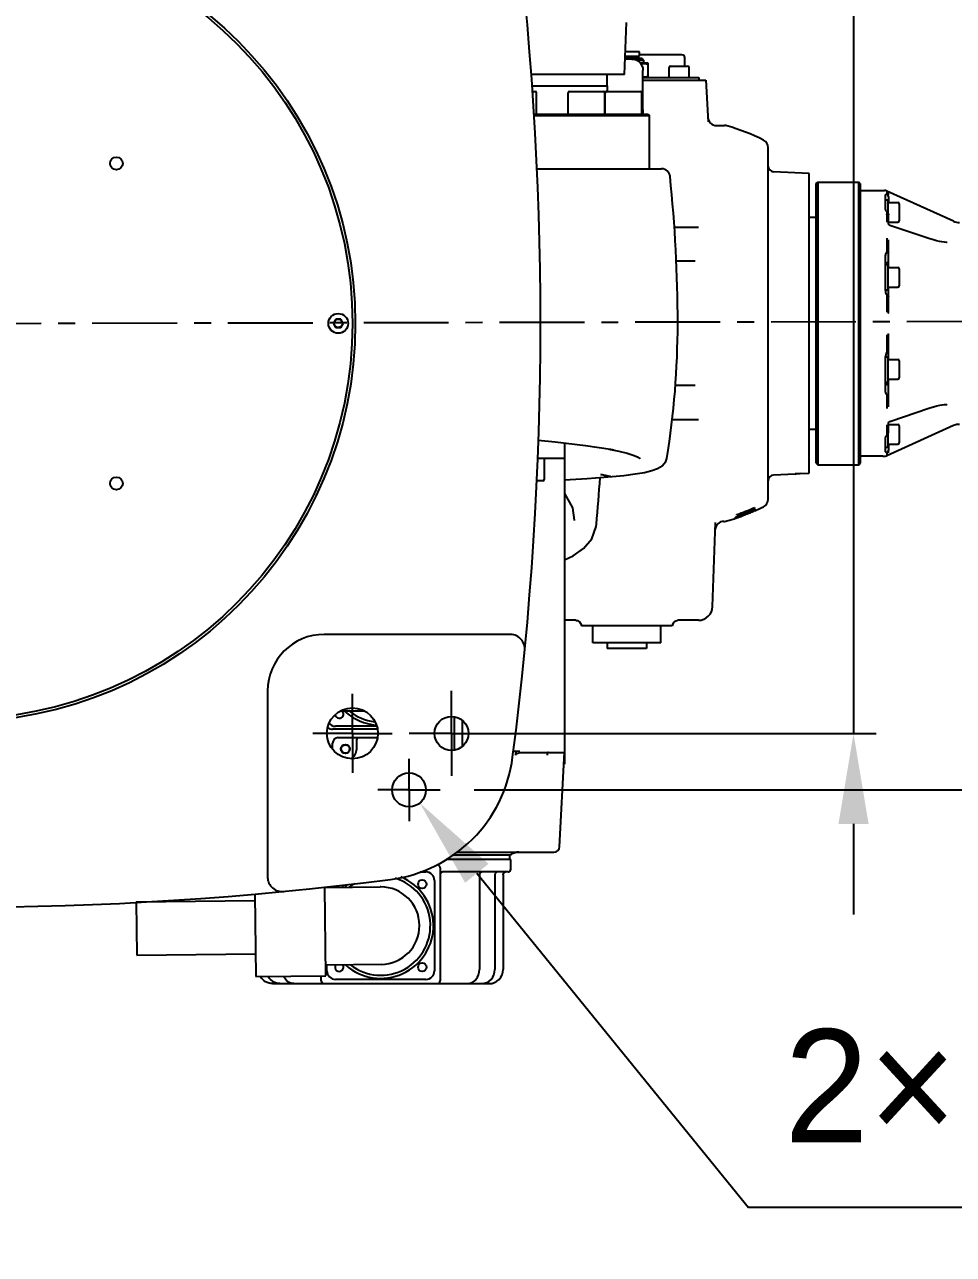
# Model space of a CAD drawing. Header units: millimetres. Extents: x 4086 to 10416, y 123 to 1549.
# Drawn here: x 7016.2 to 7098.3, y 1039.6 to 1148.3 of the extents above; entities that cross this region are included whole.
import ezdxf

# ---------------------------------------------------------------- set-up
doc = ezdxf.new("R2010")
doc.units = ezdxf.units.MM
doc.linetypes.add('CENTER', pattern=[0.6, 0.375, -0.075, 0.075, -0.075])
for name, color, linetype in [('中心线', 7, 'Continuous'), ('外形图', 7, 'Continuous'), ('尺寸标注', 7, 'Continuous')]:
    doc.layers.add(name, color=color, linetype=linetype)
doc.styles.add('思源黑', font='SourceHanSansCN-Normal.ttf')
doc.dimstyles.new('尺寸标注_1_4比例中六', dxfattribs={"dimtxt": 10, "dimasz": 8, "dimexe": 2, "dimexo": 1.5, "dimgap": 1, "dimtad": 1, "dimdec": 1, "dimlfac": 4, "dimdsep": 46, "dimtxsty": '思源黑', "dimcen": 0.09, "dimadec": 0, "dimazin": 0, "dimtp": 0.01, "dimtm": 0.01, "dimtfac": 1, "dimtdec": 1, "dimtofl": 0, "dimtmove": 0, "dimatfit": 3, "dimfxl": 1, "dimtolj": 1, "dimarcsym": 0})
doc.dimstyles.new('尺寸标注_1_4比例中六弯折', dxfattribs={"dimtxt": 10, "dimasz": 8, "dimexe": 2, "dimexo": 1.5, "dimgap": 1, "dimtad": 1, "dimtih": 1, "dimtoh": 1, "dimdec": 1, "dimlfac": 4, "dimdsep": 46, "dimtxsty": '思源黑', "dimcen": 0.09, "dimadec": 0, "dimazin": 0, "dimtp": 0.01, "dimtm": 0.01, "dimtfac": 1, "dimtdec": 1, "dimtofl": 0, "dimtmove": 0, "dimatfit": 3, "dimfxl": 1, "dimtolj": 1, "dimarcsym": 0})

# ---------------------------------------------------------------- blocks, each defined once
blk = doc.blocks.new('*D795')
at = {"layer": 'Defpoints', "color": 0}
for p in [(7055.45, 1158.14), (7055.45, 1085.64), (7089.49, 1085.64)]:
    blk.add_point(p, dxfattribs=at)
at = {"layer": '尺寸标注', "color": 0, "lineweight": -2}
for p, q in [((7089.49, 1166.14), (7089.49, 1193.74)), ((7089.49, 1166.14), (7089.49, 1174.14)), ((7056.95, 1158.14), (7091.49, 1158.14)), ((7089.49, 1158.14), (7089.49, 1085.64)), ((7056.95, 1085.64), (7091.49, 1085.64)), ((7089.49, 1077.64), (7089.49, 1069.64))]:
    blk.add_line(p, q, dxfattribs=at)
at = {"layer": '尺寸标注', "color": 0}
for points in [[(7088.16, 1166.14), (7090.82, 1166.14), (7089.49, 1158.14)], [(7090.82, 1077.64), (7088.16, 1077.64), (7089.49, 1085.64)]]:
    blk.add_solid(points, dxfattribs=at)
at = {"layer": '尺寸标注', "color": 0, "insert": (7083.31, 1182.11), "char_height": 10, "attachment_point": 5, "rotation": 90, "style": '思源黑'}
blk.add_mtext('\\A1;290', dxfattribs=at)
blk = doc.blocks.new('*D796')
at = {"layer": 'Defpoints', "color": 0}
for p in [(7054.45, 1163.14), (7054.45, 1080.64), (7110.19, 1080.64)]:
    blk.add_point(p, dxfattribs=at)
at = {"layer": '尺寸标注', "color": 0, "lineweight": -2}
for p, q in [((7110.19, 1171.14), (7110.19, 1194.53)), ((7110.19, 1171.14), (7110.19, 1179.14)), ((7055.95, 1163.14), (7112.19, 1163.14)), ((7110.19, 1163.14), (7110.19, 1080.64)), ((7055.95, 1080.64), (7112.19, 1080.64)), ((7110.19, 1072.64), (7110.19, 1064.64))]:
    blk.add_line(p, q, dxfattribs=at)
at = {"layer": '尺寸标注', "color": 0}
for points in [[(7108.86, 1171.14), (7111.53, 1171.14), (7110.19, 1163.14)], [(7111.53, 1072.64), (7108.86, 1072.64), (7110.19, 1080.64)]]:
    blk.add_solid(points, dxfattribs=at)
at = {"layer": '尺寸标注', "color": 0, "insert": (7104.01, 1182.84), "char_height": 10, "attachment_point": 5, "rotation": 90, "style": '思源黑'}
blk.add_mtext('\\A1;330', dxfattribs=at)
blk = doc.blocks.new('*D800')
at = {"layer": 'Defpoints', "color": 0}
for p in [(7049.25, 1081.8), (7051.15, 1079.48)]:
    blk.add_point(p, dxfattribs=at)
at = {"layer": '尺寸标注', "color": 0}
for p, q in [((7050.11, 1080.64), (7050.29, 1080.64)), ((7050.2, 1080.55), (7050.2, 1080.73))]:
    blk.add_line(p, q, dxfattribs=at)
at = {"layer": '尺寸标注', "color": 0, "lineweight": -2}
for p in [(7056.19, 1073.27), (7176.04, 1043.72)]:
    blk.add_line(p, (7080.2, 1043.72), dxfattribs=at)
at = {"layer": '尺寸标注', "color": 0}
blk.add_solid([(7057.23, 1074.11), (7055.16, 1072.43), (7051.15, 1079.48)], dxfattribs=at)
at = {"layer": '尺寸标注', "color": 0, "insert": (7128.62, 1054.48), "char_height": 10, "attachment_point": 5, "style": '思源黑'}
blk.add_mtext('\\A1;2×Φ12H8{\\A1;\\C0;({\\H0.7x;\\S+0.03^  0;})}', dxfattribs=at)

msp = doc.modelspace()

# ---------------------------------------------------------------- linework, layer by layer
at = {"layer": '中心线', "linetype": 'CENTER', "ltscale": 20}
for p, q in [((7010.2, 1121.89), (7251.672, 1122.396)), ((7045.2, 1085.64), (7045.2, 1089.14)), ((7053.95, 1085.64), (7053.95, 1089.39)), ((7045.2, 1085.64), (7041.7, 1085.64)), ((7045.2, 1085.64), (7045.2, 1082.14)), ((7045.2, 1085.64), (7048.7, 1085.64)), ((7053.95, 1085.64), (7050.2, 1085.64)), ((7053.95, 1085.64), (7053.95, 1081.89)), ((7053.95, 1085.64), (7057.7, 1085.64)), ((7050.2, 1080.64), (7050.2, 1083.39)), ((7050.2, 1080.64), (7047.45, 1080.64)), ((7050.2, 1080.64), (7050.2, 1077.89)), ((7050.2, 1080.64), (7052.95, 1080.64))]:
    msp.add_line(p, q, dxfattribs=at)
at = {"layer": '外形图', "color": 7, "linetype": 'Continuous'}
for p, q in [((7069.261, 1143.89), (7069.421, 1148.484)), ((7069.892, 1145.265), (7069.309, 1145.265)), ((7070.796, 1145.303), (7069.31, 1145.303)), ((7069.318, 1145.528), (7070.575, 1145.528)), ((7070.575, 1145.903), (7069.331, 1145.903)), ((7070.068, 1145.303), (7070.068, 1145.528)), ((7070.95, 1145.15), (7070.346, 1145.15)), ((7070.575, 1145.528), (7070.575, 1145.903)), ((7074.325, 1145.64), (7070.575, 1145.64)), ((7070.796, 1145.303), (7070.95, 1145.15)), ((7070.95, 1144.89), (7070.95, 1145.15)), ((7074.575, 1144.64), (7074.575, 1145.39)), ((7071.325, 1144.89), (7070.657, 1144.89)), ((7070.875, 1140.765), (7070.875, 1144.265)), ((7071.325, 1143.64), (7071.325, 1144.89)), ((7073.2, 1143.64), (7073.2, 1144.515)), ((7073.325, 1144.64), (7074.825, 1144.64)), ((7074.95, 1143.64), (7074.95, 1144.515)), ((7069.26, 1143.89), (7060.94, 1143.89)), ((7061.037, 1142.89), (7067.699, 1142.89)), ((7067.687, 1143.89), (7067.687, 1142.89)), ((7067.7, 1142.89), (7067.7, 1142.39)), ((7070.875, 1143.64), (7075.825, 1143.64)), ((7070.875, 1143.39), (7076.45, 1143.39)), ((7075.825, 1143.64), (7075.825, 1143.39)), ((7076.45, 1143.39), (7076.642, 1139.72)), ((7061.085, 1142.39), (7061.353, 1142.39)), ((7061.478, 1140.39), (7061.478, 1142.265)), ((7064.263, 1140.39), (7064.263, 1142.265)), ((7064.388, 1142.39), (7067.388, 1142.39)), ((7067.513, 1140.39), (7067.513, 1142.265)), ((7067.529, 1140.39), (7067.529, 1142.265)), ((7067.654, 1142.39), (7070.654, 1142.39)), ((7070.779, 1140.39), (7070.779, 1142.265)), ((7061.231, 1140.39), (7071.325, 1140.39)), ((7061.235, 1140.265), (7071.45, 1140.265)), ((7071.325, 1140.39), (7071.45, 1140.265)), ((7071.45, 1135.562), (7071.45, 1140.265)), ((7077.371, 1139.39), (7078.093, 1139.39)), ((7081.95, 1106.351), (7081.95, 1137.43)), ((7061.409, 1135.562), (7072.523, 1135.562)), ((7085.575, 1135.14), (7082.423, 1135.306)), ((7085.575, 1108.65), (7085.575, 1135.14)), ((7086.2, 1134.265), (7086.325, 1134.39)), ((7086.2, 1109.526), (7086.2, 1134.265)), ((7086.325, 1134.39), (7086.325, 1109.4)), ((7086.325, 1134.39), (7089.95, 1134.39)), ((7089.95, 1109.4), (7089.95, 1134.39)), ((7090.075, 1134.265), (7089.95, 1134.39)), ((7090.075, 1134.265), (7090.075, 1109.526)), ((7090.075, 1133.64), (7092.217, 1133.64)), ((7092.325, 1131.999), (7092.325, 1133.257)), ((7098.317, 1130.925), (7092.423, 1133.596)), ((7092.427, 1133.551), (7092.426, 1133.419)), ((7092.426, 1133.419), (7092.426, 1133.317)), ((7092.575, 1133.243), (7092.575, 1133.323)), ((7092.575, 1133.122), (7092.575, 1132.582)), ((7092.325, 1132.832), (7092.525, 1132.832)), ((7092.325, 1132.625), (7092.325, 1132.816)), ((7092.525, 1132.832), (7092.525, 1131.636)), ((7092.525, 1132.582), (7093.4, 1132.582)), ((7093.525, 1132.457), (7093.525, 1130.957)), ((7086.2, 1131.265), (7085.575, 1131.265)), ((7092.426, 1131.495), (7092.426, 1131.333)), ((7092.426, 1131.333), (7092.426, 1131.097)), ((7092.575, 1130.674), (7092.575, 1131.496)), ((7073.624, 1130.39), (7075.786, 1130.39)), ((7092.575, 1130.832), (7093.4, 1130.832)), ((7092.587, 1130.664), (7092.577, 1130.679)), ((7092.639, 1130.611), (7092.587, 1130.664)), ((7096.144, 1129.398), (7092.784, 1130.532)), ((7092.426, 1128.873), (7092.426, 1128.578)), ((7092.575, 1126.831), (7092.575, 1129.275)), ((7096.237, 1129.367), (7096.144, 1129.398)), ((7096.547, 1129.272), (7096.237, 1129.367)), ((7097.774, 1129.044), (7097.773, 1129.044)), ((7092.325, 1124.82), (7092.325, 1127.857)), ((7075.49, 1127.39), (7073.806, 1127.39)), ((7092.525, 1127.081), (7092.325, 1127.081)), ((7092.325, 1126.333), (7092.325, 1126.611)), ((7092.525, 1127.081), (7092.525, 1124.831)), ((7092.525, 1126.831), (7093.4, 1126.831)), ((7093.525, 1126.706), (7093.525, 1125.206)), ((7092.525, 1124.831), (7092.325, 1124.831)), ((7092.332, 1124.761), (7092.325, 1124.816)), ((7092.556, 1124.279), (7092.432, 1124.435)), ((7092.525, 1125.081), (7093.4, 1125.081)), ((7092.575, 1122.88), (7092.575, 1125.081)), ((7092.426, 1124.106), (7092.426, 1123.826)), ((7092.426, 1123.826), (7092.426, 1123.288)), ((7043.733, 1122.265), (7043.517, 1121.89)), ((7044.166, 1122.265), (7043.733, 1122.265)), ((7044.383, 1121.89), (7044.166, 1122.265)), ((7043.517, 1121.89), (7043.733, 1121.515)), ((7043.733, 1121.515), (7044.166, 1121.515)), ((7044.166, 1121.515), (7044.383, 1121.89)), ((7092.427, 1120.88), (7092.426, 1119.868)), ((7092.575, 1118.699), (7092.575, 1120.901)), ((7092.325, 1115.924), (7092.325, 1118.961)), ((7092.325, 1118.949), (7092.525, 1118.949)), ((7092.426, 1119.868), (7092.426, 1119.357)), ((7092.439, 1119.358), (7092.556, 1119.501)), ((7092.525, 1118.949), (7092.525, 1116.699)), ((7092.525, 1118.699), (7093.4, 1118.699)), ((7093.525, 1118.574), (7093.525, 1117.074)), ((7092.325, 1117.178), (7092.325, 1117.641)), ((7092.525, 1116.949), (7093.4, 1116.949)), ((7092.575, 1114.506), (7092.575, 1116.949)), ((7075.49, 1116.39), (7073.703, 1116.39)), ((7092.325, 1116.699), (7092.525, 1116.699)), ((7092.426, 1115.331), (7092.426, 1115.202)), ((7092.426, 1115.202), (7092.426, 1114.907)), ((7097.774, 1114.736), (7097.773, 1114.736)), ((7092.784, 1113.249), (7096.144, 1114.383)), ((7096.144, 1114.383), (7096.233, 1114.413)), ((7096.233, 1114.413), (7096.562, 1114.513)), ((7073.425, 1113.39), (7075.786, 1113.39)), ((7086.2, 1112.515), (7085.575, 1112.515)), ((7098.317, 1112.855), (7092.423, 1110.185)), ((7092.573, 1113.094), (7092.581, 1113.108)), ((7092.574, 1113.099), (7092.573, 1113.094)), ((7092.575, 1112.285), (7092.575, 1113.107)), ((7092.575, 1112.949), (7093.4, 1112.949)), ((7092.699, 1113.211), (7092.784, 1113.249)), ((7093.525, 1112.824), (7093.525, 1111.324)), ((7092.325, 1110.524), (7092.325, 1111.781)), ((7092.525, 1112.145), (7092.525, 1110.949)), ((7065.789, 1111.102), (7068.013, 1110.76)), ((7068.013, 1110.76), (7068.291, 1110.71)), ((7092.325, 1110.97), (7092.325, 1111.145)), ((7092.325, 1110.949), (7092.525, 1110.949)), ((7092.426, 1110.347), (7092.426, 1110.284)), ((7092.525, 1111.199), (7093.4, 1111.199)), ((7092.575, 1111.199), (7092.575, 1110.659)), ((7092.575, 1110.458), (7092.575, 1110.587)), ((7061.513, 1109.978), (7063.95, 1109.978)), ((7062.141, 1109.978), (7062.141, 1108.103)), ((7072.994, 1109.957), (7072.993, 1109.953)), ((7086.2, 1109.526), (7086.325, 1109.4)), ((7086.325, 1109.4), (7089.95, 1109.4)), ((7089.95, 1109.4), (7090.075, 1109.526)), ((7092.075, 1110.151), (7090.075, 1110.151)), ((7092.075, 1110.14), (7092.075, 1110.151)), ((7092.075, 1110.14), (7092.217, 1110.14)), ((7063.95, 1108.054), (7065.94, 1108.17)), ((7065.94, 1108.17), (7068.158, 1108.346)), ((7067.979, 1108.355), (7067.153, 1108.538)), ((7068.158, 1108.346), (7068.158, 1108.346)), ((7084.325, 1108.575), (7082.423, 1108.475)), ((7084.825, 1108.611), (7085.575, 1108.65)), ((7062.016, 1107.978), (7061.395, 1107.978)), ((7079.173, 1104.941), (7079.173, 1104.99)), ((7079.361, 1104.795), (7079.361, 1104.877)), ((7079.387, 1104.804), (7079.361, 1104.795)), ((7079.764, 1104.942), (7079.764, 1105.025)), ((7079.867, 1104.964), (7079.785, 1104.932)), ((7079.825, 1105.009), (7079.825, 1105.048)), ((7079.825, 1104.982), (7079.849, 1104.992)), ((7079.825, 1104.99), (7079.825, 1104.982)), ((7079.854, 1104.979), (7079.84, 1104.973)), ((7080.395, 1105.18), (7080.422, 1105.191)), ((7080.726, 1105.599), (7080.726, 1105.549)), ((7080.814, 1105.416), (7080.795, 1105.407)), ((7080.801, 1105.428), (7080.848, 1105.449)), ((7080.848, 1105.433), (7080.814, 1105.416)), ((7080.848, 1105.449), (7080.848, 1105.433)), ((7064.793, 1104.479), (7064.792, 1104.473)), ((7066.77, 1104.138), (7066.771, 1104.145)), ((7077.035, 1096.847), (7077.295, 1104.292)), ((7078.023, 1104.39), (7078.093, 1104.39)), ((7079.051, 1104.731), (7079.051, 1104.747)), ((7064.957, 1095.64), (7063.95, 1095.64)), ((7065.27, 1095.496), (7065.387, 1095.313)), ((7065.387, 1095.313), (7065.45, 1095.14)), ((7073.45, 1095.14), (7065.45, 1095.14)), ((7066.45, 1093.64), (7066.45, 1095.14)), ((7072.45, 1093.64), (7072.45, 1095.14)), ((7073.512, 1095.313), (7073.45, 1095.14)), ((7073.512, 1095.313), (7073.553, 1095.398)), ((7073.553, 1095.398), (7073.657, 1095.522)), ((7073.657, 1095.522), (7073.78, 1095.599)), ((7073.78, 1095.599), (7073.888, 1095.633)), ((7075.786, 1095.64), (7073.954, 1095.64)), ((7059.198, 1094.39), (7042.7, 1094.39)), ((7072.45, 1093.64), (7066.45, 1093.64)), ((7067.7, 1093.64), (7067.7, 1093.14)), ((7071.2, 1093.14), (7067.7, 1093.14)), ((7071.2, 1093.64), (7071.2, 1093.14)), ((7026.086, 1070.734), (7026.141, 1066.034))]:
    msp.add_line(p, q, dxfattribs=at)
at = {"layer": '外形图', "linetype": 'Continuous'}
for p, q in [((7063.95, 1111.321), (7063.95, 1082.915)), ((7037.7, 1089.39), (7037.7, 1072.892)), ((7046.274, 1087.598), (7044.149, 1087.609)), ((7054.2, 1087.101), (7054.2, 1084.18)), ((7054.9, 1086.786), (7054.9, 1084.495)), ((7047.411, 1086.015), (7043.45, 1086.015)), ((7047.337, 1086.265), (7043.7, 1086.265)), ((7043.95, 1085.265), (7047.411, 1085.265)), ((7043.45, 1084.244), (7043.45, 1084.765)), ((7045.575, 1084.265), (7045.575, 1085.14)), ((7059.427, 1084.065), (7059.628, 1084.065)), ((7059.628, 1084.065), (7059.604, 1083.728)), ((7059.995, 1084.052), (7059.628, 1084.065)), ((7060.085, 1083.965), (7063.95, 1083.965)), ((7062.424, 1083.832), (7062.418, 1083.728)), ((7062.429, 1083.911), (7062.424, 1083.832)), ((7063.507, 1075.614), (7063.944, 1083.966)), ((7063.889, 1082.915), (7063.95, 1082.915)), ((7053.493, 1074.515), (7059.075, 1074.515)), ((7054.044, 1074.89), (7059.145, 1074.89)), ((7054.411, 1075.14), (7063.007, 1075.14)), ((7059.075, 1074.89), (7059.075, 1074.515)), ((7059.2, 1073.64), (7059.2, 1074.39)), ((7051.184, 1073.39), (7051.7, 1073.39)), ((7052.95, 1073.765), (7052.95, 1063.765)), ((7058.95, 1073.39), (7053.2, 1073.39)), ((7052.45, 1072.64), (7052.45, 1064.64)), ((7056.417, 1073.14), (7056.417, 1064.765)), ((7057.79, 1073.14), (7057.79, 1064.765)), ((7058.522, 1073.14), (7058.522, 1064.765)), ((7036.578, 1071.434), (7036.665, 1064.134)), ((7042.839, 1064.207), (7042.746, 1072.043)), ((7042.747, 1072.007), (7047.659, 1072.065)), ((7042.95, 1072.009), (7042.95, 1072.064)), ((7047.7, 1072.065), (7047.659, 1072.065)), ((7026.086, 1070.734), (7036.585, 1070.859)), ((7026.141, 1066.034), (7036.641, 1066.159)), ((7047.74, 1065.216), (7042.828, 1065.157)), ((7042.95, 1064.64), (7042.95, 1065.159)), ((7036.665, 1064.134), (7042.839, 1064.207)), ((7038.149, 1063.515), (7038.743, 1063.515)), ((7038.783, 1063.515), (7055.374, 1063.515)), ((7042.45, 1063.765), (7042.45, 1064.203)), ((7051.7, 1063.89), (7043.7, 1063.89)), ((7055.377, 1063.515), (7056.616, 1063.515)), ((7056.657, 1063.515), (7057.283, 1063.515))]:
    msp.add_line(p, q, dxfattribs=at)
at = {"layer": '外形图', "color": 7, "linetype": 'Continuous'}
for points in [[(7092.784, 1130.532), (7092.719, 1130.559), (7092.639, 1130.611)], [(7097.774, 1129.044), (7097.712, 1129.047), (7097.517, 1129.065), (7097.306, 1129.095), (7097.08, 1129.138), (7096.829, 1129.196), (7096.547, 1129.272)], [(7096.562, 1114.513), (7096.855, 1114.591), (7097.107, 1114.648), (7097.331, 1114.69), (7097.536, 1114.718), (7097.726, 1114.734), (7097.773, 1114.736)], [(7092.581, 1113.108), (7092.622, 1113.155), (7092.699, 1113.211)], [(7061.606, 1111.558), (7063.117, 1111.42), (7065.789, 1111.102)], [(7067.869, 1110.782), (7068.748, 1110.592), (7069.472, 1110.406), (7070.023, 1110.233), (7070.404, 1110.08), (7070.606, 1109.971), (7070.624, 1109.958)], [(7068.158, 1108.346), (7069.198, 1108.45), (7070.193, 1108.578), (7071.01, 1108.718), (7071.658, 1108.873), (7072.165, 1109.051), (7072.576, 1109.288), (7072.911, 1109.69), (7072.994, 1109.957)], [(7068.002, 1108.346), (7067.997, 1108.35), (7067.979, 1108.355)], [(7063.95, 1106.848), (7064.643, 1105.596), (7064.793, 1104.479)], [(7063.95, 1100.984), (7064.707, 1101.337), (7065.631, 1101.997), (7066.345, 1102.848), (7066.745, 1103.934), (7066.771, 1104.145)], [(7064.943, 1095.64), (7064.953, 1095.64), (7064.992, 1095.636)], [(7064.992, 1095.636), (7065.08, 1095.614), (7065.188, 1095.562), (7065.289, 1095.476), (7065.369, 1095.356), (7065.387, 1095.313)], [(7073.888, 1095.633), (7073.94, 1095.64), (7073.955, 1095.64), (7073.956, 1095.64)]]:
    msp.add_lwpolyline(points, dxfattribs=at)
for centre, radius in [((7010.2, 1121.89), 35.25), ((7010.2, 1121.89), 35), ((7024.342, 1136.033), 0.562), ((7043.95, 1121.89), 0.875), ((7043.95, 1121.89), 0.375), ((7024.342, 1107.748), 0.562)]:
    msp.add_circle(centre, radius, dxfattribs=at)
at = {"layer": '外形图', "linetype": 'Continuous'}
for centre, radius in [((7045.2, 1085.64), 2.25), ((7053.95, 1085.64), 1.5), ((7044.575, 1084.265), 0.4), ((7044.575, 1084.265), 0.375), ((7050.2, 1080.64), 1.5), ((7051.37, 1072.31), 0.375), ((7051.37, 1064.97), 0.375)]:
    msp.add_circle(centre, radius, dxfattribs=at)
for centre, radius, start, end in [((6761.825, 1121.89), 300, 352.65307, 7.34693), ((7042.7, 1089.39), 5, 90, 180), ((7044.03, 1087.345), 0.375, 192.98754, 44.53849), ((7047.7, 1091.015), 4.663, 227.30704, 264.98514), ((7047.7, 1091.015), 4.387, 231.06511, 263.04261), ((7043.7, 1087.015), 0.75, 221.00336, 270), ((7043.45, 1086.765), 0.75, 235.63911, 270), ((7043.95, 1084.765), 0.5, 90, 180), ((7045.7, 1085.14), 0.125, 90, 180), ((7044.575, 1084.265), 1, 300.00736, 0), ((7046.964, 1085.126), 12.5, 277.34693, 352.65307), ((7063.007, 1075.64), 0.5, 270, 357), ((7059.075, 1074.39), 0.125, 0, 90), ((7058.6, 1076.015), 1.25, 295.84193, 301.78833), ((7059.917, 1073.89), 1.25, 90, 121.78833), ((7051.7, 1072.64), 0.75, 0, 90), ((7052.7, 1073.765), 0.25, 0, 90), ((7053.2, 1073.14), 0.25, 90, 180), ((7056.667, 1073.14), 0.25, 90, 180), ((7058.04, 1073.14), 0.25, 90, 180), ((7058.77, 1073.144), 0.246, 90.05136, 101.28766), ((7058.95, 1073.64), 0.25, 270, 0), ((7010.2, 1370.265), 300, 262.65307, 277.34693), ((7044.03, 1072.31), 0.375, 309.42312, 346.34895), ((7047.7, 1068.64), 4.663, 128.86069, 133.06713), ((7047.7, 1068.64), 4.662, 228.24085, 67.65556), ((7047.7, 1068.64), 4.388, 121.79181, 129.29612), ((7047.7, 1068.64), 4.388, 232.08321, 73.20305), ((7044.03, 1072.31), 0.375, 206.91367, 232.14589), ((7047.7, 1068.64), 3.425, 270.68063, 90), ((7043.7, 1064.64), 0.75, 180, 270), ((7044.03, 1064.97), 0.375, 147.54358, 33.81995), ((7051.7, 1064.64), 0.75, 270, 0), ((7054.926, 1064.765), 1.491, 359.36074, 359.99983), ((7042.7, 1063.765), 0.25, 180, 270), ((7052.7, 1063.765), 0.25, 270, 0)]:
    msp.add_arc(centre, radius, start, end, dxfattribs=at)
at = {"layer": '外形图', "color": 7, "linetype": 'Continuous'}
for centre, radius, start, end in [((7074.325, 1145.39), 0.25, 0, 90), ((7073.325, 1144.515), 0.125, 90, 180), ((7074.825, 1144.515), 0.125, 0, 90), ((7069.91, 1152.815), 9.186, 276.03246, 278.85691), ((7061.353, 1142.265), 0.125, 0, 90), ((7064.388, 1142.265), 0.125, 90, 180), ((7067.388, 1142.265), 0.125, 0, 90), ((7067.654, 1142.265), 0.125, 90, 180), ((7070.654, 1142.265), 0.125, 0, 90), ((7077.371, 1140.14), 0.75, 183, 270), ((7078.093, 1138.64), 0.75, 73.68281, 90), ((7072.685, 1120.166), 20, 63.74736, 73.68281), ((7081.2, 1137.43), 0.75, 0, 63.74736), ((7072.526, 1134.812), 0.75, 5.96946, 90), ((7082.45, 1135.805), 0.5, 180, 267), ((6948.95, 1121.89), 125, 0, 5.96946), ((7092.217, 1133.14), 0.5, 65.62618, 90), ((7092.422, 1133.196), 0.121, 80.82278, 88.0532), ((7092.327, 1133.324), 0.247, 21.9072, 28.94213), ((7092.324, 1133.323), 0.251, 5.20982, 21.85705), ((7092.329, 1133.323), 0.245, 0.01227, 5.21066), ((7093.4, 1132.457), 0.125, 0, 90), ((7092.907, 1132.143), 0.613, 208.94129, 211.19522), ((7065.759, 1131.526), 26.666, 359.93395, 0.06605), ((7093.4, 1130.957), 0.125, 270, 0), ((7098.833, 1132.064), 1.25, 245.62618, 271.13442), ((7092.983, 1126.873), 0.659, 155.23542, 161.18413), ((7093.4, 1126.706), 0.125, 0, 90), ((7093.112, 1124.82), 0.788, 180.02005, 183.97557), ((7093.136, 1124.822), 0.811, 183.97186, 187.54721), ((7093.214, 1124.842), 0.892, 205.36538, 208.88147), ((7093.4, 1125.206), 0.125, 270, 0), ((6998.95, 1121.89), 75, 350.84157, 0), ((7093.124, 1118.96), 0.799, 172.14393, 179.96389), ((7093.167, 1118.954), 0.843, 162.91992, 172.12304), ((7093.205, 1118.942), 0.883, 153.86973, 162.92206), ((7093.208, 1118.942), 0.885, 152.02159, 153.88986), ((7092.957, 1119.076), 0.601, 149.1745, 152.13163), ((7093.4, 1118.574), 0.125, 0, 90), ((7093.4, 1117.074), 0.125, 270, 0), ((7092.983, 1116.908), 0.659, 198.81587, 204.76458), ((7092.998, 1116.915), 0.676, 204.78333, 214.23652), ((7093.4, 1112.824), 0.125, 0, 90), ((7098.833, 1111.717), 1.25, 88.86558, 114.37382), ((7093.427, 1111.289), 1.24, 143.36334, 144.33855), ((7092.356, 1112.285), 0.219, 347.40581, 359.94899), ((7093.4, 1111.324), 0.125, 270, 0), ((7092.217, 1110.64), 0.5, 270, 294.37382), ((7062.016, 1108.103), 0.125, 270, 0), ((6867.557, 1121.89), 200.002, 354.90771, 356.09218), ((7118.273, 1332.863), 230.076, 257.16248, 257.37926), ((7082.45, 1107.976), 0.5, 93, 180), ((7085.535, 1095.104), 13.525, 93.011, 94.67149), ((7085.529, 1095.198), 13.431, 93.93311, 94.67803), ((7085.53, 1095.174), 13.455, 93.00545, 93.93093), ((7081.2, 1106.351), 0.75, 296.25264, 0), ((7072.684, 1123.694), 19.988, 288.57513, 289.51633), ((7072.677, 1123.837), 19.935, 289.01776, 293.81427), ((7072.678, 1123.81), 19.955, 288.99574, 293.78666), ((7072.685, 1123.616), 20, 289.03995, 290.38989), ((7072.684, 1123.682), 19.992, 289.19901, 289.51268), ((7072.683, 1123.712), 19.984, 289.52202, 290.93936), ((7072.683, 1123.647), 20, 289.58391, 289.91409), ((7072.683, 1123.648), 20.001, 289.91409, 290.73266), ((7073.73, 1119.736), 15.977, 292.18866, 292.48393), ((7072.683, 1123.696), 19.991, 290.93336, 292.7086), ((7072.683, 1123.684), 19.994, 290.92942, 292.70341), ((7073.773, 1119.633), 15.865, 292.53742, 293.23759), ((7067.23, 1137.603), 35, 291.16576, 291.33133), ((7070.599, 1128.951), 25.711, 291.39579, 291.92879), ((7073.814, 1119.537), 15.761, 293.23794, 293.63814), ((7073.887, 1119.37), 15.579, 293.63612, 295.09576), ((7068.396, 1134.418), 31.605, 291.93336, 292.3135), ((7072.667, 1123.619), 20.001, 292.3532, 292.84712), ((7072.683, 1123.695), 19.99, 292.70865, 293.05015), ((7056.587, 1163.138), 62.657, 292.3588, 292.48384), ((7073.998, 1119.134), 15.318, 295.09637, 296.34295), ((7072.683, 1123.696), 19.991, 293.05016, 293.95941), ((7072.685, 1123.615), 20, 293.79263, 296.25264), ((7078.023, 1103.64), 0.75, 90, 178), ((7078.093, 1105.14), 0.75, 270, 286.31719), ((7072.685, 1123.615), 20, 286.31719, 288.86039), ((7072.684, 1123.682), 19.992, 288.57168, 289.19901), ((7075.786, 1096.89), 1.25, 270, 358), ((7073.981, 1095.144), 0.498, 136.39655, 140.89153)]:
    msp.add_arc(centre, radius, start, end, dxfattribs=at)
for points, knots in [([(7069.892, 1145.265), (7070.021, 1145.265), (7070.281, 1145.213), (7070.608, 1144.988), (7070.825, 1144.656), (7070.875, 1144.395), (7070.875, 1144.265)], [0, 0, 0, 0, 6630.1137506, 13266.7493444, 19913.9782811, 26569.7954844, 26569.7954844, 26569.7954844, 26569.7954844]), ([(7092.325, 1133.257), (7092.325, 1133.284), (7092.371, 1133.318), (7092.411, 1133.318), (7092.426, 1133.317)], [0, 0, 0, 0, 9740.7106675, 15006.9243406, 15006.9243406, 15006.9243406, 15006.9243406]), ([(7092.485, 1133.299), (7092.478, 1133.304), (7092.464, 1133.31), (7092.448, 1133.314), (7092.441, 1133.316)], [0, 0, 0, 0, 8022.5560809, 15008.5169271, 15008.5169271, 15008.5169271, 15008.5169271]), ([(7092.51, 1133.279), (7092.506, 1133.283), (7092.498, 1133.29), (7092.49, 1133.296), (7092.485, 1133.299)], [0, 0, 0, 0, 7813.7603043, 15008.6055197, 15008.6055197, 15008.6055197, 15008.6055197]), ([(7092.538, 1133.244), (7092.534, 1133.251), (7092.525, 1133.263), (7092.515, 1133.274), (7092.51, 1133.279)], [0, 0, 0, 0, 7765.9641894, 15008.4198742, 15008.4198742, 15008.4198742, 15008.4198742]), ([(7092.37, 1131.847), (7092.366, 1131.854), (7092.358, 1131.869), (7092.351, 1131.885), (7092.348, 1131.892)], [0, 0, 0, 0, 7670.5409375, 14985.7390155, 14985.7390155, 14985.7390155, 14985.7390155]), ([(7092.485, 1131.684), (7092.49, 1131.678), (7092.5, 1131.666), (7092.511, 1131.654), (7092.516, 1131.648)], [0, 0, 0, 0, 7429.2403794, 14983.8279113, 14983.8279113, 14983.8279113, 14983.8279113]), ([(7092.432, 1128.188), (7092.441, 1128.198), (7092.447, 1128.235), (7092.482, 1128.218), (7092.487, 1128.207)], [0, 0, 0, 0, 8195.9063573, 14931.3062175, 14931.3062175, 14931.3062175, 14931.3062175]), ([(7092.432, 1124.411), (7092.45, 1124.38), (7092.479, 1124.322), (7092.538, 1124.297), (7092.556, 1124.279)], [0, 0, 0, 0, 8688.3232969, 14872.7456844, 14872.7456844, 14872.7456844, 14872.7456844]), ([(7092.556, 1124.279), (7092.562, 1124.274), (7092.571, 1124.263), (7092.575, 1124.249), (7092.575, 1124.243)], [0, 0, 0, 0, 8082.6672628, 14873.4432297, 14873.4432297, 14873.4432297, 14873.4432297]), ([(7092.578, 1122.85), (7092.577, 1122.855), (7092.575, 1122.865), (7092.575, 1122.875), (7092.575, 1122.88)], [0, 0, 0, 0, 7579.7446665, 14852.9337107, 14852.9337107, 14852.9337107, 14852.9337107]), ([(7092.604, 1122.791), (7092.598, 1122.8), (7092.587, 1122.819), (7092.581, 1122.84), (7092.578, 1122.85)], [0, 0, 0, 0, 7251.0346266, 14852.3336496, 14852.3336496, 14852.3336496, 14852.3336496]), ([(7092.526, 1119.484), (7092.524, 1119.482), (7092.519, 1119.479), (7092.514, 1119.475), (7092.511, 1119.473)], [0, 0, 0, 0, 7131.9868648, 14802.169963, 14802.169963, 14802.169963, 14802.169963]), ([(7092.538, 1119.491), (7092.536, 1119.49), (7092.532, 1119.488), (7092.528, 1119.485), (7092.526, 1119.484)], [0, 0, 0, 0, 7191.613663, 14802.4567387, 14802.4567387, 14802.4567387, 14802.4567387]), ([(7092.556, 1119.502), (7092.553, 1119.5), (7092.548, 1119.496), (7092.542, 1119.493), (7092.538, 1119.491)], [0, 0, 0, 0, 7036.9997976, 14802.7135836, 14802.7135836, 14802.7135836, 14802.7135836]), ([(7092.575, 1119.538), (7092.575, 1119.532), (7092.571, 1119.517), (7092.562, 1119.506), (7092.556, 1119.502)], [0, 0, 0, 0, 6975.7654347, 14803.1340786, 14803.1340786, 14803.1340786, 14803.1340786]), ([(7092.432, 1115.593), (7092.427, 1115.599), (7092.418, 1115.612), (7092.409, 1115.625), (7092.405, 1115.632)], [0, 0, 0, 0, 7312.3840356, 14744.1619422, 14744.1619422, 14744.1619422, 14744.1619422]), ([(7092.432, 1115.593), (7092.454, 1115.567), (7092.519, 1115.528), (7092.575, 1115.586), (7092.575, 1115.612)], [0, 0, 0, 0, 8395.2138154, 14743.552258, 14743.552258, 14743.552258, 14743.552258]), ([(7092.426, 1112.684), (7092.426, 1112.628), (7092.427, 1112.415), (7092.42, 1112.202), (7092.432, 1112.045)], [0, 0, 0, 0, 3870.6698345, 14695.0688943, 14695.0688943, 14695.0688943, 14695.0688943]), ([(7092.325, 1111.781), (7092.325, 1111.799), (7092.335, 1111.883), (7092.382, 1111.958), (7092.42, 1112.011)], [0, 0, 0, 0, 3118.1712691, 14688.2555026, 14688.2555026, 14688.2555026, 14688.2555026]), ([(7092.432, 1112.045), (7092.432, 1112.042), (7092.432, 1112.037), (7092.432, 1112.031), (7092.432, 1112.028)], [0, 0, 0, 0, 7301.7178023, 14691.9683422, 14691.9683422, 14691.9683422, 14691.9683422]), ([(7092.432, 1112.028), (7092.438, 1112.036), (7092.45, 1112.054), (7092.462, 1112.071), (7092.468, 1112.079)], [0, 0, 0, 0, 7091.4951756, 14692.2411786, 14692.2411786, 14692.2411786, 14692.2411786]), ([(7092.468, 1112.079), (7092.471, 1112.082), (7092.476, 1112.089), (7092.482, 1112.096), (7092.485, 1112.099)], [0, 0, 0, 0, 7371.7472518, 14693.1718388, 14693.1718388, 14693.1718388, 14693.1718388]), ([(7092.485, 1112.099), (7092.488, 1112.102), (7092.494, 1112.108), (7092.501, 1112.114), (7092.505, 1112.116)], [0, 0, 0, 0, 7406.8368049, 14693.6188417, 14693.6188417, 14693.6188417, 14693.6188417]), ([(7092.556, 1112.195), (7092.559, 1112.202), (7092.564, 1112.216), (7092.568, 1112.23), (7092.569, 1112.237)], [0, 0, 0, 0, 7405.8924859, 14695.873372, 14695.873372, 14695.873372, 14695.873372]), ([(7092.404, 1110.464), (7092.393, 1110.465), (7092.359, 1110.469), (7092.325, 1110.5), (7092.325, 1110.524)], [0, 0, 0, 0, 4908.8904773, 14668.5855989, 14668.5855989, 14668.5855989, 14668.5855989]), ([(7092.432, 1110.464), (7092.428, 1110.464), (7092.418, 1110.463), (7092.409, 1110.464), (7092.404, 1110.464)], [0, 0, 0, 0, 7587.1547772, 14668.9341557, 14668.9341557, 14668.9341557, 14668.9341557]), ([(7092.432, 1110.464), (7092.432, 1110.452), (7092.417, 1110.415), (7092.426, 1110.375), (7092.426, 1110.347)], [0, 0, 0, 0, 4401.4408484, 14667.8999245, 14667.8999245, 14667.8999245, 14667.8999245]), ([(7092.426, 1110.284), (7092.426, 1110.274), (7092.425, 1110.256), (7092.426, 1110.238), (7092.427, 1110.23)], [0, 0, 0, 0, 8115.8192907, 14665.7273753, 14665.7273753, 14665.7273753, 14665.7273753]), ([(7092.432, 1110.464), (7092.443, 1110.465), (7092.467, 1110.469), (7092.487, 1110.482), (7092.498, 1110.491)], [0, 0, 0, 0, 6277.9447454, 14669.2591744, 14669.2591744, 14669.2591744, 14669.2591744]), ([(7084.433, 1108.584), (7084.418, 1108.583), (7084.397, 1108.581), (7084.304, 1108.574), (7084.325, 1108.575)], [0, 0, 0, 0, 6221.8462437, 14559.245857, 14559.245857, 14559.245857, 14559.245857]), ([(7084.325, 1108.575), (7084.327, 1108.575), (7084.363, 1108.579), (7084.4, 1108.581), (7084.433, 1108.584)], [0, 0, 0, 0, 938.9772778, 14558.872035, 14558.872035, 14558.872035, 14558.872035]), ([(7079.656, 1104.88), (7079.655, 1104.879), (7079.654, 1104.879), (7079.653, 1104.878), (7079.653, 1104.877)], [0, 0, 0, 0, 10393.7990035, 14457.3509552, 14457.3509552, 14457.3509552, 14457.3509552]), ([(7079.723, 1104.908), (7079.706, 1104.901), (7079.684, 1104.892), (7079.661, 1104.883), (7079.656, 1104.88)], [0, 0, 0, 0, 10822.859439, 14457.4855343, 14457.4855343, 14457.4855343, 14457.4855343]), ([(7080.212, 1105.098), (7080.196, 1105.092), (7080.112, 1105.06), (7080.029, 1105.027), (7079.961, 1105)], [0, 0, 0, 0, 2743.9956702, 14464.5100094, 14464.5100094, 14464.5100094, 14464.5100094]), ([(7080.247, 1105.112), (7080.242, 1105.11), (7080.23, 1105.106), (7080.219, 1105.101), (7080.212, 1105.098)], [0, 0, 0, 0, 5917.9000786, 14466.4228459, 14466.4228459, 14466.4228459, 14466.4228459]), ([(7080.274, 1105.121), (7080.271, 1105.12), (7080.262, 1105.117), (7080.253, 1105.114), (7080.247, 1105.112)], [0, 0, 0, 0, 4118.9027694, 14466.9655818, 14466.9655818, 14466.9655818, 14466.9655818]), ([(7080.548, 1105.243), (7080.58, 1105.256), (7080.638, 1105.285), (7080.689, 1105.292), (7080.749, 1105.339), (7080.749, 1105.323)], [0, 0, 0, 0, 9495.2053041, 15737.4896905, 19910.1877625, 19910.1877625, 19910.1877625, 19910.1877625]), ([(7079.15, 1104.698), (7079.15, 1104.7), (7079.16, 1104.702), (7079.165, 1104.706), (7079.171, 1104.708)], [0, 0, 0, 0, 3318.1483604, 14449.6948223, 14449.6948223, 14449.6948223, 14449.6948223]), ([(7079.171, 1104.708), (7079.176, 1104.71), (7079.187, 1104.715), (7079.198, 1104.719), (7079.205, 1104.722)], [0, 0, 0, 0, 5959.741614, 14450.0818895, 14450.0818895, 14450.0818895, 14450.0818895]), ([(7079.205, 1104.722), (7079.215, 1104.725), (7079.268, 1104.745), (7079.321, 1104.765), (7079.365, 1104.781)], [0, 0, 0, 0, 2589.7625783, 14450.7871762, 14450.7871762, 14450.7871762, 14450.7871762]), ([(7060.427, 1092.966), (7060.46, 1093.307), (7060.243, 1094.043), (7059.539, 1094.39), (7059.198, 1094.39)], [0, 0, 0, 0, 7065.3302736, 14094.6873307, 14094.6873307, 14094.6873307, 14094.6873307])]:
    msp.add_open_spline(points, degree=3, knots=knots, dxfattribs=at)
for points in [[(7071.325, 1144.792), (7071.108, 1144.825), (7070.891, 1144.852), (7070.673, 1144.869)], [(7070.875, 1140.765), (7070.875, 1140.638), (7070.851, 1140.508), (7070.803, 1140.39)], [(7092.575, 1133.122), (7092.575, 1133.165), (7092.561, 1133.208), (7092.538, 1133.244)], [(7092.348, 1131.892), (7092.334, 1131.926), (7092.325, 1131.963), (7092.325, 1131.999)], [(7092.432, 1131.752), (7092.415, 1131.776), (7092.398, 1131.801), (7092.382, 1131.826)], [(7092.426, 1131.097), (7092.426, 1131.015), (7092.424, 1130.933), (7092.427, 1130.85)], [(7092.432, 1131.752), (7092.433, 1131.687), (7092.426, 1131.622), (7092.426, 1131.556)], [(7092.432, 1131.752), (7092.45, 1131.729), (7092.467, 1131.706), (7092.485, 1131.684)], [(7092.516, 1131.648), (7092.534, 1131.625), (7092.551, 1131.601), (7092.561, 1131.573)], [(7092.561, 1131.573), (7092.57, 1131.549), (7092.575, 1131.522), (7092.575, 1131.496)], [(7092.427, 1129.421), (7092.423, 1129.238), (7092.426, 1129.056), (7092.426, 1128.873)], [(7092.325, 1127.857), (7092.325, 1127.973), (7092.359, 1128.098), (7092.432, 1128.188)], [(7092.426, 1128.578), (7092.426, 1128.535), (7092.426, 1128.492), (7092.426, 1128.449)], [(7092.426, 1128.449), (7092.426, 1128.362), (7092.433, 1128.275), (7092.432, 1128.188)], [(7092.512, 1128.234), (7092.537, 1128.218), (7092.575, 1128.199), (7092.575, 1128.169)], [(7092.575, 1127.393), (7092.495, 1127.328), (7092.428, 1127.242), (7092.385, 1127.149)], [(7092.408, 1124.46), (7092.369, 1124.54), (7092.343, 1124.627), (7092.332, 1124.715)], [(7092.432, 1124.411), (7092.433, 1124.309), (7092.426, 1124.208), (7092.426, 1124.106)], [(7092.426, 1123.288), (7092.426, 1123.186), (7092.425, 1123.084), (7092.426, 1122.981)], [(7092.426, 1122.981), (7092.427, 1122.953), (7092.427, 1122.926), (7092.427, 1122.898)], [(7092.575, 1120.901), (7092.575, 1120.932), (7092.585, 1120.965), (7092.604, 1120.99)], [(7092.511, 1119.473), (7092.482, 1119.449), (7092.46, 1119.417), (7092.441, 1119.384)], [(7092.405, 1115.632), (7092.35, 1115.717), (7092.325, 1115.823), (7092.325, 1115.924)], [(7092.439, 1116.535), (7092.477, 1116.48), (7092.523, 1116.43), (7092.575, 1116.387)], [(7092.426, 1114.907), (7092.426, 1114.725), (7092.421, 1114.543), (7092.427, 1114.361)], [(7092.432, 1115.593), (7092.432, 1115.542), (7092.425, 1115.49), (7092.426, 1115.438)], [(7092.426, 1115.438), (7092.426, 1115.402), (7092.426, 1115.367), (7092.426, 1115.331)], [(7092.427, 1112.932), (7092.427, 1112.849), (7092.426, 1112.767), (7092.426, 1112.684)], [(7092.512, 1112.13), (7092.531, 1112.148), (7092.545, 1112.171), (7092.556, 1112.195)], [(7092.498, 1110.491), (7092.545, 1110.531), (7092.575, 1110.597), (7092.575, 1110.659)], [(7073.595, 1095.458), (7073.56, 1095.415), (7073.531, 1095.365), (7073.512, 1095.313)]]:
    msp.add_open_spline(points, degree=3, dxfattribs=at)
at = {"layer": '外形图', "linetype": 'Continuous'}
for points, knots in [([(7059.604, 1083.728), (7059.628, 1083.752), (7059.74, 1083.851), (7059.876, 1083.929), (7059.988, 1083.955)], [0, 0, 0, 0, 3201.2623888, 13944.8387663, 13944.8387663, 13944.8387663, 13944.8387663]), ([(7062.54, 1083.965), (7062.503, 1083.965), (7062.426, 1083.939), (7062.403, 1083.865), (7062.401, 1083.833)], [0, 0, 0, 0, 7483.0154687, 13974.0483297, 13974.0483297, 13974.0483297, 13974.0483297]), ([(7058.522, 1073.14), (7058.522, 1073.197), (7058.562, 1073.312), (7058.667, 1073.375), (7058.722, 1073.386)], [0, 0, 0, 0, 6906.8725989, 13778.4392562, 13778.4392562, 13778.4392562, 13778.4392562]), ([(7037.7, 1072.892), (7037.7, 1072.551), (7038.047, 1071.847), (7038.783, 1071.63), (7039.124, 1071.663)], [0, 0, 0, 0, 6756.1807232, 13546.9488741, 13546.9488741, 13546.9488741, 13546.9488741]), ([(7055.374, 1063.515), (7055.513, 1063.515), (7055.8, 1063.587), (7056.264, 1063.972), (7056.413, 1064.444), (7056.417, 1064.749)], [0, 0, 0, 0, 4436.3148636, 9030.4574502, 18745.1278347, 18745.1278347, 18745.1278347, 18745.1278347]), ([(7056.616, 1063.515), (7056.92, 1063.515), (7057.559, 1063.803), (7057.79, 1064.451), (7057.79, 1064.765)], [0, 0, 0, 0, 6689.6444371, 13624.1921479, 13624.1921479, 13624.1921479, 13624.1921479]), ([(7057.283, 1063.515), (7057.6, 1063.515), (7058.26, 1063.785), (7058.522, 1064.447), (7058.522, 1064.765)], [0, 0, 0, 0, 6794.881796, 13631.1680934, 13631.1680934, 13631.1680934, 13631.1680934]), ([(7038.149, 1063.515), (7037.935, 1063.515), (7037.498, 1063.631), (7037.182, 1063.953), (7037.075, 1064.139)], [0, 0, 0, 0, 6704.5048336, 13425.1537153, 13425.1537153, 13425.1537153, 13425.1537153]), ([(7038.783, 1063.515), (7038.579, 1063.515), (7038.159, 1063.636), (7037.866, 1063.957), (7037.767, 1064.14)], [0, 0, 0, 0, 6644.2215774, 13431.8213059, 13431.8213059, 13431.8213059, 13431.8213059]), ([(7040.025, 1063.515), (7039.838, 1063.515), (7039.443, 1063.651), (7039.197, 1063.975), (7039.113, 1064.156)], [0, 0, 0, 0, 6523.8611274, 13444.8951102, 13444.8951102, 13444.8951102, 13444.8951102])]:
    msp.add_open_spline(points, degree=3, knots=knots, dxfattribs=at)
for points in [[(7059.988, 1083.955), (7060.019, 1083.962), (7060.052, 1083.968), (7060.083, 1083.96)], [(7062.401, 1083.833), (7062.399, 1083.798), (7062.406, 1083.762), (7062.418, 1083.728)], [(7058.77, 1073.39), (7058.738, 1073.39), (7058.705, 1073.384), (7058.675, 1073.371)]]:
    msp.add_open_spline(points, degree=3, dxfattribs=at)

# ---------------------------------------------------------------- dimensions: what is measured, and where the dimension line sits
at = {"layer": '尺寸标注'}
for base, p1, p2, picture, middle in [((7110.192, 1080.64), (7054.45, 1163.14), (7054.45, 1080.64), '*D796', (7110.192, 1182.837)), ((7089.49, 1085.64), (7055.45, 1158.14), (7055.45, 1085.64), '*D795', (7089.49, 1182.113))]:
    dim = msp.add_linear_dim(base=base, p1=p1, p2=p2, angle=270, dimstyle='尺寸标注_1_4比例中六', dxfattribs=at)
    dim.commit()
    dim.dimension.update_dxf_attribs({"geometry": picture, "text_midpoint": middle, "dimtype": 160})
dim = msp.add_diameter_dim_2p(p1=(7049.253, 1081.804), p2=(7051.146, 1079.476), text='2×Φ12H8{\\A1;\\C0;({\\H0.7x;\\S+0.03^  0;})}', dimstyle='尺寸标注_1_4比例中六弯折', override={"dimtxsty": '思源黑'}, dxfattribs=at)
dim.commit()
dim.dimension.update_dxf_attribs({"geometry": '*D800', "text_midpoint": (7128.62, 1043.725), "dimtype": 163})

doc.saveas('drawing.dxf')
